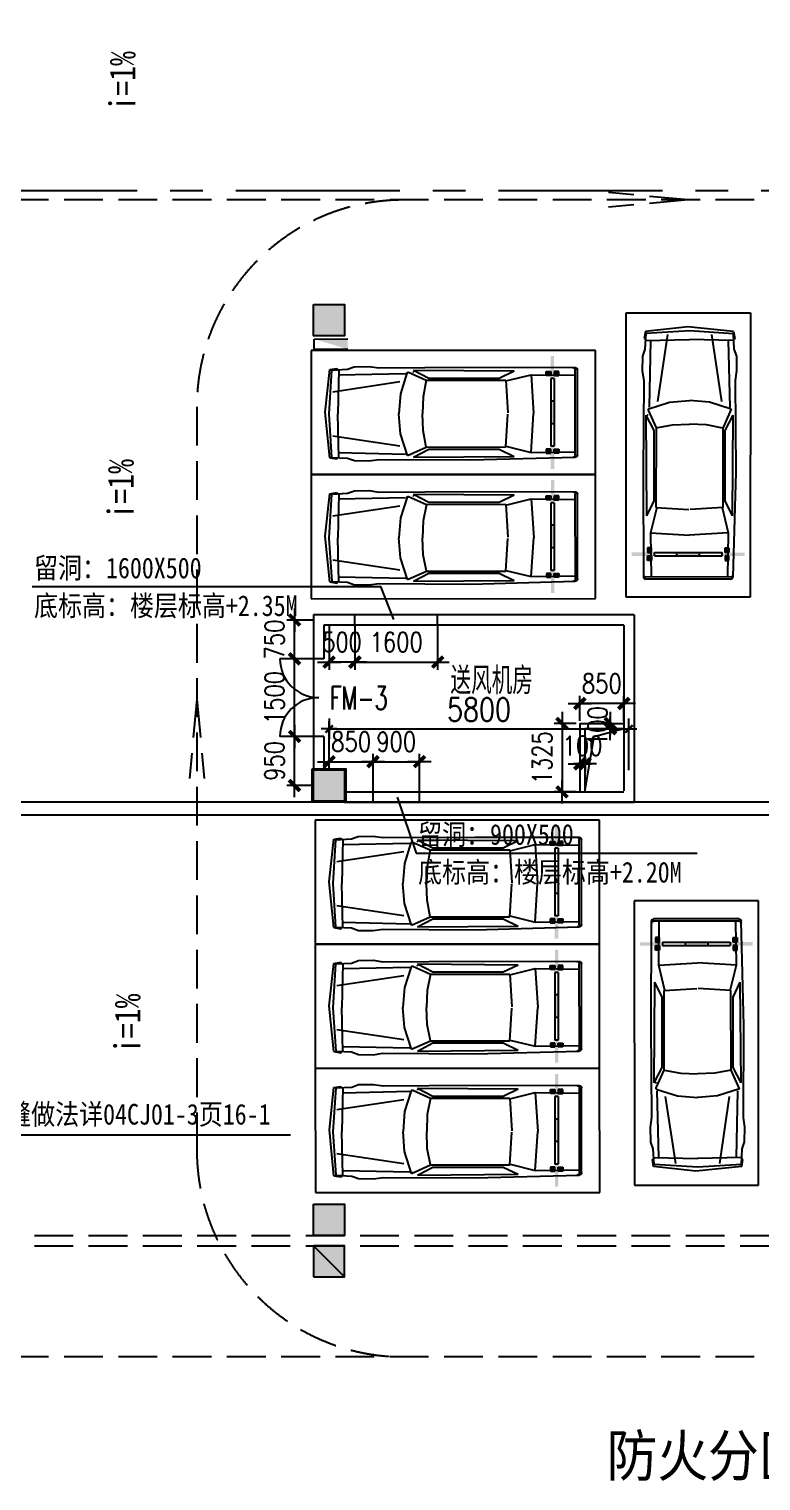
# Model space of a CAD drawing. Extents: x 953929 to 1132291, y -67290 to 107124.
# Drawn here: x 1085341 to 1099497, y 48054 to 76134 of the extents above; entities that cross this region are included whole.
import ezdxf
from ezdxf.enums import TextEntityAlignment as Align

# ---------------------------------------------------------------- set-up
doc = ezdxf.new("R2010")
doc.units = 0
doc.header["$MEASUREMENT"] = 0
doc.linetypes.add('CENTER', pattern=[50.8, 31.75, -6.35, 6.35, -6.35])
doc.linetypes.add('DASH', pattern=[0.35, 0.25, -0.1])
doc.layers.get('0').update_dxf_attribs({"linetype": 'CONTINUOUS'})
doc.layers.get('DEFPOINTS').update_dxf_attribs({"linetype": 'CONTINUOUS'})
for name, color, linetype in [('0-文字', 11, 'CONTINUOUS'), ('1', 8, 'CONTINUOUS'), ('COLUMN', 4, 'CONTINUOUS'), ('DIM', 7, 'CONTINUOUS'), ('F', 31, 'CONTINUOUS'), ('KWC', 253, 'CONTINUOUS'), ('TC', 8, 'CONTINUOUS'), ('WALL', 1, 'CONTINUOUS'), ('WINDOWS', 4, 'CONTINUOUS'), ('柱子', 2, 'CONTINUOUS')]:
    doc.layers.add(name, color=color, linetype=linetype)
doc.layers.add('AXIS', color=3, linetype='CONTINUOUS', lineweight=9)
doc.styles.add('CHINA', font='SimSun.ttf', dxfattribs={"width": 0.85, "height": 150})
doc.styles.add('DIM', font='', dxfattribs={"width": 0.75})
doc.styles.add('DIM_FONT', font='SIMPLEX.shx', dxfattribs={"width": 0.8})
doc.styles.add('FS', font='txt.shx', dxfattribs={"width": 0.66, "height": 150, "bigfont": 'fs.shx'})
doc.styles.get("Standard").update_dxf_attribs({"font": 'txt.shx', "width": 0.8, "height": 525, "bigfont": 'h1.shx'})
doc.styles.add('宋体', font='SimSun.ttf')
doc.styles.get('DIM').set_extended_font_data('FangSong_GB2312')
doc.dimstyles.new('DIMN-200', dxfattribs={"dimtxt": 300, "dimasz": 1, "dimexe": 250, "dimexo": 0, "dimgap": 150, "dimtad": 1, "dimdec": 0, "dimdsep": 46, "dimtxsty": 'DIM_FONT', "dimblk": '_DIMX', "dimcen": 2.5, "dimclrd": 256, "dimclre": 256, "dimclrt": 4, "dimadec": 0, "dimazin": 0, "dimtfac": 1, "dimtdec": 0, "dimtix": 1, "dimtmove": 2, "dimatfit": 3, "dimldrblk": '_DIMX', "dimfxl": 0, "dimtolj": 1, "dimtzin": 0, "dimarcsym": 0})
doc.dimstyles.new('NORMAL', dxfattribs={"dimtxt": 450, "dimasz": 1, "dimexe": 150, "dimexo": 0, "dimgap": 150, "dimtad": 1, "dimdec": 0, "dimzin": 0, "dimdsep": 46, "dimtxsty": 'DIM_FONT', "dimblk1": '1', "dimblk2": '1', "dimsah": 1, "dimcen": 0, "dimclrd": 4, "dimclre": 4, "dimclrt": 4, "dimadec": 0, "dimazin": 0, "dimtfac": 1, "dimtdec": 0, "dimtmove": 0, "dimatfit": 3, "dimldrblk": '1', "dimfxl": 0, "dimtolj": 1, "dimtzin": 0, "dimarcsym": 0})
doc.dimstyles.get("Standard").update_dxf_attribs({"dimtxt": 375, "dimasz": 1, "dimexe": 150, "dimexo": 0, "dimgap": 200, "dimtad": 1, "dimdec": 0, "dimzin": 0, "dimdsep": 46, "dimtxsty": 'DIM_FONT', "dimblk1": '_DIMX', "dimblk2": '_DIMX', "dimsah": 1, "dimcen": 200, "dimclrd": 256, "dimclre": 256, "dimclrt": 4, "dimadec": 0, "dimazin": 0, "dimtfac": 1, "dimtdec": 0, "dimtix": 1, "dimtmove": 2, "dimatfit": 3, "dimldrblk": '_DIMX', "dimfxl": 0, "dimtolj": 1, "dimtzin": 0, "dimarcsym": 0})

# ---------------------------------------------------------------- blocks, each defined once
blk = doc.blocks.new('ZHU')
at = {"layer": '柱子'}
h = blk.add_hatch(color=256, dxfattribs=at)
h.paths.add_polyline_path([(300, -300), (300, 300), (-300, 300)])
h.paths.add_polyline_path([(-300, 300), (-300, -300), (300, -300)], flags=16)
blk.add_line((-300, 300), (300, -300), dxfattribs=at)
blk.add_lwpolyline([(-300, -300), (300, -300), (300, 300), (-300, 300)], close=True, dxfattribs=at)
blk = doc.blocks.new('_DIMX')
blk.add_line((-150, 0), (150, 0))
at = {"const_width": 50}
blk.add_lwpolyline([(-70, -70), (70, 70)], dxfattribs=at)
blk = doc.blocks.new('*D31')
at = {"linetype": 'ByBlock'}
for p, q in [((1246866, 49336), (1246866, 49819)), ((1247716, 49336), (1247716, 49819)), ((1246865, 49669), (1246863, 49669)), ((1247716, 49669), (1246866, 49669)), ((1247718, 49669), (1247719, 49669))]:
    blk.add_line(p, q, dxfattribs=at)
at = {"layer": 'DEFPOINTS', "color": 0, "linetype": 'ByBlock'}
for p in [(1246866, 49669), (1246866, 49336), (1247716, 49336)]:
    blk.add_point(p, dxfattribs=at)
at = {"linetype": 'ByBlock', "xscale": 1.5, "yscale": 1.5, "zscale": 1.5}
blk.add_blockref('_DIMX', (1246866, 49669), dxfattribs=at)
at = {"linetype": 'ByBlock', "xscale": 1.5, "yscale": 1.5, "zscale": 1.5, "rotation": 180}
blk.add_blockref('_DIMX', (1247716, 49669), dxfattribs=at)
at = {"color": 4, "linetype": 'ByBlock', "insert": (1247291, 50057), "char_height": 375, "attachment_point": 5, "style": 'DIM_FONT'}
blk.add_mtext('\\A1;850', dxfattribs=at)
blk = doc.blocks.new('*D34')
at = {"linetype": 'ByBlock'}
for p, q in [((1095920, 62704), (1095500, 62704)), ((1095650, 62706), (1095650, 62707)), ((1095650, 62704), (1095650, 61379)), ((1095920, 61379), (1095500, 61379)), ((1095650, 61378), (1095650, 61376))]:
    blk.add_line(p, q, dxfattribs=at)
at = {"layer": 'DEFPOINTS', "color": 0, "linetype": 'ByBlock'}
for p in [(1095920, 62704), (1095650, 61379), (1095920, 61379)]:
    blk.add_point(p, dxfattribs=at)
at = {"linetype": 'ByBlock', "xscale": 1.5, "yscale": 1.5, "zscale": 1.5}
for p, rotation in [((1095650, 62704), 270), ((1095650, 61379), 90)]:
    blk.add_blockref('_DIMX', p, dxfattribs=dict(at, rotation=rotation))
at = {"color": 4, "linetype": 'ByBlock', "insert": (1095263, 62042), "char_height": 375, "attachment_point": 5, "rotation": 90, "style": 'DIM_FONT'}
blk.add_mtext('\\A1;1325', dxfattribs=at)
blk = doc.blocks.new('1')
at = {"layer": 'DIM'}
for p, q in [((-150, 0), (150, 0)), ((0, -200), (0, 200))]:
    blk.add_line(p, q, dxfattribs=at)
at = {"layer": 'DIM', "const_width": 45}
blk.add_lwpolyline([(-71, -71), (71, 71)], dxfattribs=at)
blk = doc.blocks.new('*D101')
at = {"layer": 'DEFPOINTS', "color": 0}
for p in [(1096944, 62598), (1091144, 61804), (1096944, 61804)]:
    blk.add_point(p, dxfattribs=at)
at = {"layer": 'DIM', "color": 4}
for p, q in [((1091144, 61804), (1091144, 62748)), ((1096944, 61804), (1096944, 62748)), ((1091145, 62598), (1096943, 62598))]:
    blk.add_line(p, q, dxfattribs=at)
at = {"layer": 'DIM', "color": 4, "rotation": 180}
blk.add_blockref('1', (1091144, 62598), dxfattribs=at)
at = {"layer": 'DIM', "color": 4}
blk.add_blockref('1', (1096944, 62598), dxfattribs=at)
at = {"layer": 'DIM', "color": 4, "insert": (1094044, 62973), "char_height": 450, "attachment_point": 5, "style": 'DIM_FONT'}
blk.add_mtext('\\A1;5800', dxfattribs=at)
blk = doc.blocks.new('*D145')
at = {"linetype": 'ByBlock'}
for p, q in [((1091144, 61804), (1091144, 62115)), ((1091994, 61404), (1091994, 62115)), ((1091142, 61965), (1091141, 61965)), ((1091144, 61965), (1091994, 61965)), ((1091995, 61965), (1091997, 61965))]:
    blk.add_line(p, q, dxfattribs=at)
at = {"layer": 'DEFPOINTS', "color": 0, "linetype": 'ByBlock'}
for p in [(1091144, 61804), (1091994, 61965), (1091994, 61404)]:
    blk.add_point(p, dxfattribs=at)
at = {"linetype": 'ByBlock', "xscale": 1.5, "yscale": 1.5, "zscale": 1.5}
blk.add_blockref('_DIMX', (1091144, 61965), dxfattribs=at)
at = {"linetype": 'ByBlock', "xscale": 1.5, "yscale": 1.5, "zscale": 1.5, "rotation": 180}
blk.add_blockref('_DIMX', (1091994, 61965), dxfattribs=at)
at = {"color": 4, "linetype": 'ByBlock', "insert": (1091569, 62352), "char_height": 375, "attachment_point": 5, "style": 'DIM_FONT'}
blk.add_mtext('\\A1;850', dxfattribs=at)
blk = doc.blocks.new('*D146')
at = {"linetype": 'ByBlock'}
for p, q in [((1091994, 61404), (1091994, 62115)), ((1092894, 61404), (1092894, 62115)), ((1091992, 61965), (1091991, 61965)), ((1091994, 61965), (1092894, 61965)), ((1092895, 61965), (1092897, 61965))]:
    blk.add_line(p, q, dxfattribs=at)
at = {"layer": 'DEFPOINTS', "color": 0, "linetype": 'ByBlock'}
for p in [(1092894, 61965), (1091994, 61404), (1092894, 61404)]:
    blk.add_point(p, dxfattribs=at)
at = {"linetype": 'ByBlock', "xscale": 1.5, "yscale": 1.5, "zscale": 1.5}
blk.add_blockref('_DIMX', (1091994, 61965), dxfattribs=at)
at = {"linetype": 'ByBlock', "xscale": 1.5, "yscale": 1.5, "zscale": 1.5, "rotation": 180}
blk.add_blockref('_DIMX', (1092894, 61965), dxfattribs=at)
at = {"color": 4, "linetype": 'ByBlock', "insert": (1092444, 62352), "char_height": 375, "attachment_point": 5, "style": 'DIM_FONT'}
blk.add_mtext('\\A1;900', dxfattribs=at)
blk = doc.blocks.new('*D147')
at = {"linetype": 'ByBlock'}
for p, q in [((1091144, 64604), (1091144, 63741)), ((1091644, 64604), (1091644, 63741)), ((1091142, 63891), (1091141, 63891)), ((1091644, 63891), (1091144, 63891)), ((1091645, 63891), (1091647, 63891))]:
    blk.add_line(p, q, dxfattribs=at)
at = {"layer": 'DEFPOINTS', "color": 0, "linetype": 'ByBlock'}
for p in [(1091144, 64604), (1091644, 64604), (1091144, 63891)]:
    blk.add_point(p, dxfattribs=at)
at = {"linetype": 'ByBlock', "xscale": 1.5, "yscale": 1.5, "zscale": 1.5}
blk.add_blockref('_DIMX', (1091144, 63891), dxfattribs=at)
at = {"linetype": 'ByBlock', "xscale": 1.5, "yscale": 1.5, "zscale": 1.5, "rotation": 180}
blk.add_blockref('_DIMX', (1091644, 63891), dxfattribs=at)
at = {"color": 4, "linetype": 'ByBlock', "insert": (1091394, 64279), "char_height": 375, "attachment_point": 5, "style": 'DIM_FONT'}
blk.add_mtext('\\A1;500', dxfattribs=at)
blk = doc.blocks.new('*D148')
at = {"linetype": 'ByBlock'}
for p, q in [((1091644, 64604), (1091644, 63741)), ((1093244, 64604), (1093244, 63741)), ((1091645, 63891), (1093242, 63891))]:
    blk.add_line(p, q, dxfattribs=at)
at = {"layer": 'DEFPOINTS', "color": 0, "linetype": 'ByBlock'}
for p in [(1091644, 64604), (1093244, 64604), (1093244, 63891)]:
    blk.add_point(p, dxfattribs=at)
at = {"linetype": 'ByBlock', "xscale": 1.5, "yscale": 1.5, "zscale": 1.5, "rotation": 180}
blk.add_blockref('_DIMX', (1091644, 63891), dxfattribs=at)
at = {"linetype": 'ByBlock', "xscale": 1.5, "yscale": 1.5, "zscale": 1.5}
blk.add_blockref('_DIMX', (1093244, 63891), dxfattribs=at)
at = {"color": 4, "linetype": 'ByBlock', "insert": (1092444, 64279), "char_height": 375, "attachment_point": 5, "style": 'DIM_FONT'}
blk.add_mtext('\\A1;1600', dxfattribs=at)
blk = doc.blocks.new('*D395')
at = {"linetype": 'ByBlock'}
for p, q in [((1115369, 62704), (1115633, 62704)), ((1115483, 62706), (1115483, 62707)), ((1115483, 62604), (1115483, 62704)), ((1115483, 62604), (1115483, 62704)), ((1115369, 62604), (1115633, 62604)), ((1115483, 62603), (1115483, 62601))]:
    blk.add_line(p, q, dxfattribs=at)
at = {"layer": 'DEFPOINTS', "color": 0, "linetype": 'ByBlock'}
for p in [(1115369, 62704), (1115483, 62704), (1115369, 62604)]:
    blk.add_point(p, dxfattribs=at)
at = {"linetype": 'ByBlock', "xscale": 1.5, "yscale": 1.5, "zscale": 1.5}
for p, rotation in [((1115483, 62704), 270), ((1115483, 62604), 90)]:
    blk.add_blockref('_DIMX', p, dxfattribs=dict(at, rotation=rotation))
at = {"color": 4, "linetype": 'ByBlock', "insert": (1115238, 62654), "char_height": 375, "attachment_point": 5, "rotation": 90, "style": 'DIM_FONT'}
blk.add_mtext('\\A1;100', dxfattribs=at)
blk = doc.blocks.new('*D394')
at = {"linetype": 'ByBlock'}
for p, q in [((1114892, 61923), (1114891, 61923)), ((1114894, 62054), (1114894, 61773)), ((1114894, 61923), (1114994, 61923)), ((1114894, 61923), (1114994, 61923)), ((1114994, 62054), (1114994, 61773)), ((1114995, 61923), (1114997, 61923))]:
    blk.add_line(p, q, dxfattribs=at)
at = {"layer": 'DEFPOINTS', "color": 0, "linetype": 'ByBlock'}
for p in [(1114894, 62054), (1114994, 62054), (1114994, 61923)]:
    blk.add_point(p, dxfattribs=at)
at = {"linetype": 'ByBlock', "xscale": 1.5, "yscale": 1.5, "zscale": 1.5}
blk.add_blockref('_DIMX', (1114894, 61923), dxfattribs=at)
at = {"linetype": 'ByBlock', "xscale": 1.5, "yscale": 1.5, "zscale": 1.5, "rotation": 180}
blk.add_blockref('_DIMX', (1114994, 61923), dxfattribs=at)
at = {"color": 4, "linetype": 'ByBlock', "insert": (1114944, 62274), "char_height": 375, "attachment_point": 5, "style": 'DIM_FONT'}
blk.add_mtext('\\A1;100', dxfattribs=at)
blk = doc.blocks.new('CW')
at = {"layer": 'KWC'}
h = blk.add_hatch(color=256, dxfattribs=at)
h.paths.add_polyline_path([(800, -546), (800, -109), (865, -109), (865, -546)])
h.paths.add_polyline_path([(799, -1419), (799, -982), (865, -982), (865, -1419)])
h.paths.add_polyline_path([(799, -2292), (799, -1855), (864, -1855), (864, -2292)])
h = blk.add_hatch(color=256, dxfattribs=at)
h.paths.add_polyline_path([(865, -412), (865, -488), (953, -488), (953, -412)])
h.paths.add_polyline_path([(800, -412), (800, -488), (712, -488), (712, -412)])
edge = h.paths.add_edge_path(flags=16)
edge.add_ellipse((756, -450), major_axis=(-10.2, 10.2), ratio=1, start_angle=-45.0335, end_angle=314.9665, ccw=False)
edge = h.paths.add_edge_path(flags=16)
edge.add_ellipse((909, -450), major_axis=(-10.2, 10.2), ratio=1, start_angle=-45.0335, end_angle=314.9665, ccw=False)
h = blk.add_hatch(color=256, dxfattribs=at)
h.paths.add_polyline_path([(864, -1989), (864, -1913), (952, -1913), (952, -1989)])
edge = h.paths.add_edge_path(flags=16)
edge.add_ellipse((908, -1951), major_axis=(-10.2, 10.2), ratio=1, start_angle=-45.0335, end_angle=314.9665, ccw=False)
edge = h.paths.add_edge_path(flags=16)
edge.add_ellipse((755, -1951), major_axis=(-10.2, 10.2), ratio=1, start_angle=-45.0335, end_angle=314.9665, ccw=False)
h.paths.add_polyline_path([(799, -1989), (799, -1913), (712, -1913), (712, -1989)])
for p, q in [((-1, -2400), (0, 0)), ((0, 0), (5500, -3)), ((5500, -3), (5499, -2403)), ((349, -2022), (350, -379)), ((391, -2023), (392, -379)), ((2414, -328), (395, -334)), ((1245, -471), (397, -483)), ((712, -488), (712, -412)), ((712, -412), (800, -412)), ((800, -488), (712, -488)), ((800, -546), (799, -1855)), ((800, -412), (800, -488)), ((800, -546), (865, -546)), ((865, -546), (864, -1855)), ((865, -412), (865, -488)), ((953, -412), (865, -412)), ((865, -488), (953, -488)), ((953, -488), (953, -412)), ((1245, -471), (1197, -1224)), ((1734, -592), (1245, -471)), ((3522, -383), (1576, -397)), ((1864, -537), (1576, -397)), ((3226, -538), (1864, -537)), ((4190, -340), (2414, -328)), ((3522, -383), (3226, -538)), ((3615, -425), (3273, -579)), ((3646, -439), (3773, -838)), ((4970, -473), (3673, -445)), ((4377, -312), (4190, -340)), ((4665, -317), (4377, -312)), ((4796, -365), (4665, -317)), ((5098, -381), (4796, -365)), ((4966, -373), (4985, -1225)), ((5003, -350), (4985, -372)), ((5139, -372), (5003, -350)), ((5154, -1230), (5098, -381)), ((5227, -1193), (5139, -372)), ((1735, -578), (1696, -1211)), ((3273, -579), (1735, -578)), ((3273, -579), (3333, -897)), ((3773, -838), (3802, -1224)), ((5082, -800), (3786, -605)), ((799, -982), (865, -982)), ((3333, -897), (3345, -1224)), ((1244, -1976), (1197, -1222)), ((1734, -1869), (1696, -1236)), ((3333, -1552), (3345, -1225)), ((3772, -1612), (3802, -1226)), ((4965, -2077), (4985, -1226)), ((5097, -2070), (5154, -1230)), ((5138, -2079), (5227, -1193)), ((799, -1419), (865, -1419)), ((3272, -1870), (3333, -1552)), ((3637, -2034), (3772, -1612)), ((5081, -1651), (3785, -1844)), ((1244, -1976), (396, -1962)), ((799, -1913), (712, -1913)), ((712, -1913), (712, -1989)), ((799, -1855), (864, -1855)), ((799, -1989), (799, -1913)), ((864, -1989), (864, -1913)), ((864, -1913), (952, -1913)), ((952, -1913), (952, -1989)), ((1733, -1855), (1244, -1976)), ((1863, -1910), (1575, -2050)), ((3272, -1870), (1734, -1869)), ((3225, -1911), (1863, -1910)), ((3521, -2067), (3225, -1911)), ((3637, -2034), (3272, -1870)), ((2413, -2120), (393, -2067)), ((712, -1989), (799, -1989)), ((952, -1989), (864, -1989)), ((3521, -2067), (1575, -2050)), ((4189, -2110), (2413, -2120)), ((4969, -1977), (3672, -2005)), ((4376, -2138), (4189, -2110)), ((4664, -2133), (4376, -2138)), ((4795, -2085), (4664, -2133)), ((5097, -2070), (4795, -2085)), ((5002, -2101), (4984, -2079)), ((5138, -2079), (5002, -2101)), ((5499, -2403), (-1, -2400))]:
    blk.add_line(p, q, dxfattribs=at)
for centre in [(756, -450), (909, -450), (755, -1951), (908, -1951)]:
    blk.add_circle(centre, 14.4, dxfattribs=at)
for centre, major_axis, start_param, end_param in [((395, -379), (-45, 0.4), -1.558913, 0.008145), ((437, -379), (-45, 0.1), -1.565717, 0.001342), ((3509, -415), (11.2, 0.7), -1.159955, 1.503276), ((3624, -446), (22.5, 0.3), 0.294791, 1.978353), ((3333, -1224), (7.95, 7.95), 5.46214, 5.532266), ((3791, -1225), (-7.95, 7.95), 3.84936, 4.003454), ((4974, -1225), (7.95, 7.95), 5.474521, 5.519885), ((394, -2022), (-45, 0.1), 0.002021, 1.546781), ((436, -2023), (-45, 0.1), 0.002021, 1.546781), ((3623, -2003), (22.5, 0.4), 4.270615, 5.954177)]:
    blk.add_ellipse(centre, major_axis=major_axis, ratio=1, start_param=start_param, end_param=end_param, dxfattribs=at)
at = {"layer": 'KWC', "linetype": 'Continuous', "style": 'DIM', "oblique": 360, "flags": 9}
for tag in ['YSIZE', 'XSIZE']:
    blk.add_attdef(tag, (5154, -1230), '', height=0.45, rotation=179.9665, dxfattribs=at)
blk = doc.blocks.new('*D484')
at = {"linetype": 'ByBlock'}
for p, q in [((1090844, 62454), (1090326, 62454)), ((1090476, 62456), (1090476, 62457)), ((1090476, 61504), (1090476, 62454)), ((1090819, 61504), (1090326, 61504)), ((1090476, 61503), (1090476, 61501))]:
    blk.add_line(p, q, dxfattribs=at)
at = {"layer": 'DEFPOINTS', "color": 0, "linetype": 'ByBlock'}
for p in [(1090476, 62454), (1090844, 62454), (1090819, 61504)]:
    blk.add_point(p, dxfattribs=at)
at = {"linetype": 'ByBlock', "xscale": 1.5, "yscale": 1.5, "zscale": 1.5}
for p, rotation in [((1090476, 62454), 270), ((1090476, 61504), 90)]:
    blk.add_blockref('_DIMX', p, dxfattribs=dict(at, rotation=rotation))
at = {"color": 4, "linetype": 'ByBlock', "insert": (1090089, 61979), "char_height": 375, "attachment_point": 5, "rotation": 90, "style": 'DIM_FONT'}
blk.add_mtext('\\A1;950', dxfattribs=at)
blk = doc.blocks.new('*D485')
at = {"linetype": 'ByBlock'}
for p, q in [((1090844, 63954), (1090326, 63954)), ((1090476, 62456), (1090476, 63953)), ((1090844, 62454), (1090326, 62454))]:
    blk.add_line(p, q, dxfattribs=at)
at = {"layer": 'DEFPOINTS', "color": 0, "linetype": 'ByBlock'}
for p in [(1090476, 63954), (1090844, 63954), (1090844, 62454)]:
    blk.add_point(p, dxfattribs=at)
at = {"linetype": 'ByBlock', "xscale": 1.5, "yscale": 1.5, "zscale": 1.5}
for p, rotation in [((1090476, 63954), 90), ((1090476, 62454), 270)]:
    blk.add_blockref('_DIMX', p, dxfattribs=dict(at, rotation=rotation))
at = {"color": 4, "linetype": 'ByBlock', "insert": (1090089, 63204), "char_height": 375, "attachment_point": 5, "rotation": 90, "style": 'DIM_FONT'}
blk.add_mtext('\\A1;1500', dxfattribs=at)
blk = doc.blocks.new('*D486')
at = {"linetype": 'ByBlock'}
for p, q in [((1090844, 64704), (1090326, 64704)), ((1090476, 64706), (1090476, 64707)), ((1090476, 63954), (1090476, 64704)), ((1090844, 63954), (1090326, 63954)), ((1090476, 63953), (1090476, 63951))]:
    blk.add_line(p, q, dxfattribs=at)
at = {"layer": 'DEFPOINTS', "color": 0, "linetype": 'ByBlock'}
for p in [(1090476, 64704), (1090844, 64704), (1090844, 63954)]:
    blk.add_point(p, dxfattribs=at)
at = {"linetype": 'ByBlock', "xscale": 1.5, "yscale": 1.5, "zscale": 1.5}
for p, rotation in [((1090476, 64704), 270), ((1090476, 63954), 90)]:
    blk.add_blockref('_DIMX', p, dxfattribs=dict(at, rotation=rotation))
at = {"color": 4, "linetype": 'ByBlock', "insert": (1090089, 64329), "char_height": 375, "attachment_point": 5, "rotation": 90, "style": 'DIM_FONT'}
blk.add_mtext('\\A1;750', dxfattribs=at)

msp = doc.modelspace()

# ---------------------------------------------------------------- hatches: boundary and pattern name
at = {"layer": 'COLUMN'}
for points in [[(1090843.554, 70204.176), (1091443.554, 70204.176), (1091443.554, 70804.176), (1090843.554, 70804.176)], [(1090818.554, 61179.176), (1091468.554, 61179.176), (1091468.554, 61829.176), (1090818.554, 61829.176)], [(1090843.554, 61204.176), (1091443.554, 61204.176), (1091443.554, 61804.176), (1090843.554, 61804.176)], [(1090843.554, 52804.176), (1091443.554, 52804.176), (1091443.554, 53404.176), (1090843.554, 53404.176)]]:
    msp.add_hatch(color=256, dxfattribs=at).paths.add_polyline_path(points)

# ---------------------------------------------------------------- linework, layer by layer
at = {"layer": '1'}
for p, q in [((1096093.554, 61379.176), (1096272.886, 62450.028)), ((1096272.886, 62450.028), (1096843.554, 62604.176))]:
    msp.add_line(p, q, dxfattribs=at)
at = {"layer": 'COLUMN'}
for p, q in [((1090943.554, 63954.176), (1090193.554, 63954.176)), ((1090843.554, 63954.176), (1090843.554, 62454.176)), ((1090943.554, 62454.176), (1090193.554, 62454.176))]:
    msp.add_line(p, q, dxfattribs=at)
for points in [[(1090843.554, 70804.176), (1091443.554, 70804.176), (1091443.554, 70204.176), (1090843.554, 70204.176)], [(1090818.554, 61829.176), (1091468.554, 61829.176), (1091468.554, 61179.176), (1090818.554, 61179.176)], [(1090843.554, 61804.176), (1091443.554, 61804.176), (1091443.554, 61204.176), (1090843.554, 61204.176)], [(1090843.554, 53404.176), (1091443.554, 53404.176), (1091443.554, 52804.176), (1090843.554, 52804.176)]]:
    msp.add_lwpolyline(points, close=True, dxfattribs=at)
msp.add_lwpolyline([(1082143.555, 52604.176), (1082927.583, 54746.777), (1090394.65, 54746.777)], dxfattribs=at)
for centre, start, end in [((1090943.554, 63954.176), 180, 270), ((1090943.554, 62454.176), 90, 180)]:
    msp.add_arc(centre, 750, start, end, dxfattribs=at)
at = {"layer": 'DIM'}
for points in [[(1086498.922, 76104.494, 0, 60, 0), (1086498.922, 75704.494, 0, 0, 0), (1086498.922, 74276.393, 0, 0, 0)], [(1086498.922, 66243.929, 0, 60, 0), (1086498.922, 66643.929, 0, 0, 0), (1086498.922, 68072.03, 0, 0, 0)], [(1086595.69, 57877.302, 0, 60, 0), (1086595.69, 57477.302, 0, 0, 0), (1086595.69, 56049.201, 0, 0, 0)]]:
    msp.add_lwpolyline(points, format="xyseb", dxfattribs=at)
at = {"layer": 'TC'}
for p, q in [((1090856.133, 70139.646), (1091506.132, 70139.986)), ((1090856.237, 69939.646), (1090856.133, 70139.646)), ((1091506.237, 69939.986), (1090856.237, 69939.646))]:
    msp.add_line(p, q, dxfattribs=at)
msp.add_solid([(1090859.034, 70138.556), (1091505.243, 70138.894), (1091503.478, 69943.08)], dxfattribs=at)
at = {"layer": 'WALL'}
for p, q in [((1097043.554, 64804.176), (1090843.554, 64804.176)), ((1090843.554, 64804.176), (1090843.554, 63954.176)), ((1096843.554, 64604.176), (1091043.554, 64604.176)), ((1091043.554, 64604.176), (1091043.554, 63954.176)), ((1096843.554, 64604.176), (1096843.554, 61404.176)), ((1097043.554, 64804.176), (1097043.554, 61204.176)), ((1091043.554, 63954.176), (1090843.554, 63954.176)), ((1095993.554, 62704.176), (1095993.554, 61379.176)), ((1095993.554, 62704.176), (1096843.554, 62704.176)), ((1091043.554, 62454.176), (1090843.554, 62454.176)), ((1090843.554, 62454.176), (1090843.554, 61804.176)), ((1091043.554, 62454.176), (1091043.554, 61804.176)), ((1096093.554, 62604.176), (1096093.554, 61379.176)), ((1096093.554, 62604.176), (1096843.554, 62604.176)), ((1096843.554, 62604.176), (1096843.554, 61404.176)), ((1091443.554, 61379.176), (1096843.554, 61379.176)), ((1091443.554, 61179.176), (1097043.554, 61179.176))]:
    msp.add_line(p, q, dxfattribs=at)
at = {"layer": 'WINDOWS', "color": 8, "linetype": 'CENTER', "ltscale": 100}
msp.add_line((1122993.554, 73004.176), (1001764.467, 73004.176), dxfattribs=at)
at = {"layer": 'WINDOWS', "color": 8, "linetype": 'DASH', "ltscale": 3000}
for p, q in [((1114068.554, 72829.176), (1002192.631, 72829.176)), ((1098086.331, 72829.176), (1096550.99, 72971.572)), ((1098086.331, 72829.176), (1096550.99, 72686.779)), ((1088585.3, 68829.176), (1088585.3, 54454.176)), ((1088585.3, 63177.016), (1088442.903, 61641.676)), ((1088585.3, 63177.016), (1088727.697, 61641.676)), ((1001443.554, 52804.176), (1123496.141, 52804.176)), ((1001443.554, 52604.176), (1123496.141, 52604.176)), ((1114068.554, 50454.176), (989125.074, 50454.176))]:
    msp.add_line(p, q, dxfattribs=at)
at = {"layer": 'WINDOWS'}
for p, q in [((1085403.357, 65351.726), (1092143.421, 65351.726)), ((1092395.79, 64715.655), (1092143.421, 65351.726)), ((1092460.839, 61277.457), (1092831.32, 60197.728)), ((1122993.554, 61179.176), (1082693.554, 61179.176)), ((1122993.554, 60929.176), (1082443.554, 60929.176)), ((1092831.32, 60197.728), (1098266.233, 60197.728))]:
    msp.add_line(p, q, dxfattribs=at)
at = {"layer": 'WINDOWS', "color": 8}
for p, q in [((1091643.554, 64604.176), (1091643.554, 64804.176)), ((1093243.554, 64604.176), (1093243.554, 64804.176)), ((1091993.554, 61179.176), (1091993.554, 61379.176)), ((1092893.554, 61179.176), (1092893.554, 61379.176))]:
    msp.add_line(p, q, dxfattribs=at)
at = {"layer": 'WINDOWS', "color": 8, "linetype": 'DASH', "ltscale": 3000}
for centre, start, end in [((1092585.3, 68829.176), 90, 180), ((1092585.3, 54454.176), 180, 270)]:
    msp.add_arc(centre, 4000, start, end, dxfattribs=at)

# ---------------------------------------------------------------- block references
at = {"layer": 'KWC', "rotation": 90}
msp.add_blockref('CW', (1096888.831, 65145.67), dxfattribs=at)
at = {"layer": 'KWC', "xscale": -1}
for p in [(1096296.726, 69920.137), (1096298.127, 67520.137), (1096374.208, 60835.894), (1096375.61, 58435.894), (1096377.011, 56035.895)]:
    msp.add_blockref('CW', p, dxfattribs=at)
at = {"layer": 'KWC', "xscale": -1, "rotation": 90}
msp.add_blockref('CW', (1097047.714, 59273.662), dxfattribs=at)
at = {"layer": '柱子'}
msp.add_blockref('ZHU', (1091143.554, 52304.176), dxfattribs=at)

# ---------------------------------------------------------------- texts
at = {"layer": '0-文字', "style": '宋体', "width": 0.9}
msp.add_text(' 防火分区3827平米', height=800, dxfattribs=at).set_placement((1100190.639, 48556.84, -15221003000), align=Align.MIDDLE)
at = {"layer": 'AXIS', "width": 0.8}
msp.add_text('送风机房', height=525, dxfattribs=at).set_placement((1093491.128, 63269.624))
at = {"layer": 'DIM', "style": 'CHINA', "width": 0.85}
for p in [(1087396.359, 74553.11), (1087362.725, 66664.341), (1087493.128, 56325.918)]:
    msp.add_text('i=1%', height=500, rotation=90, dxfattribs=at).set_placement(p)
for s, p in [('留洞：1600X500', (1085437.463, 65511.92)), ('底标高：楼层标高+2.35M', (1085437.463, 64781.818)), ('留洞：900X500', (1092865.427, 60357.922)), ('底标高：楼层标高+2.20M', (1092865.427, 59627.82)), ('内墙变形缝做法详04CJ01-3页16-1', (1083062.96, 54946.264))]:
    msp.add_text(s, height=400, dxfattribs=at).set_placement(p)
at = {"layer": 'F', "style": 'FS', "width": 0.66}
msp.add_text('FM-3', height=450, dxfattribs=at).set_placement((1091158.835, 62971.164))

# ---------------------------------------------------------------- dimensions: what is measured, and where the dimension line sits
at = {"layer": 'AXIS'}
dim = msp.add_linear_dim(base=(1095993.554, 63089.744), p1=(1096843.554, 62756.379), p2=(1095993.554, 62756.379), dimstyle='DIMN-200', override={"dimtxt": 375, "dimasz": 1.5, "dimexe": 150, "dimgap": 200, "dimzin": 0, "dimblk1": '_DIMX', "dimblk2": '_DIMX', "dimsah": 1, "dimcen": 200}, dxfattribs=at)
dim.commit()
dim.dimension.update_dxf_attribs({"geometry": '*D31', "text_midpoint": (1096418.554, 63477.244), "insert": (-150872.789, 13420.284)})
dim = msp.add_aligned_dim(p1=(1095920.424, 62704.176), p2=(1095920.424, 61379.176), distance=-270.351, dimstyle='DIMN-200', override={"dimtxt": 375, "dimasz": 1.5, "dimexe": 150, "dimgap": 200, "dimzin": 0, "dimblk1": '_DIMX', "dimblk2": '_DIMX', "dimsah": 1, "dimcen": 200}, dxfattribs=at)
dim.commit()
dim.dimension.update_dxf_attribs({"geometry": '*D34', "text_midpoint": (1095262.573, 62041.676)})
dim = msp.add_linear_dim(base=(1096583.323, 62704.176), p1=(1096468.554, 62604.176), p2=(1096468.554, 62704.176), angle=90, dimstyle='DIMN-200', override={"dimtxt": 375, "dimasz": 1.5, "dimexe": 150, "dimgap": 200, "dimzin": 0, "dimblk1": '_DIMX', "dimblk2": '_DIMX', "dimsah": 1, "dimcen": 200}, dxfattribs=at)
dim.commit()
dim.dimension.update_dxf_attribs({"geometry": '*D395', "text_midpoint": (1096337.651, 62654.176), "dimtype": 160, "insert": (-18900, 0)})
dim = msp.add_linear_dim(base=(1096093.554, 61922.535), p1=(1095993.554, 62054.176), p2=(1096093.554, 62054.176), dimstyle='DIMN-200', override={"dimtxt": 375, "dimasz": 1.5, "dimexe": 150, "dimgap": 200, "dimzin": 0, "dimblk1": '_DIMX', "dimblk2": '_DIMX', "dimsah": 1, "dimcen": 200}, dxfattribs=at)
dim.commit()
dim.dimension.update_dxf_attribs({"geometry": '*D394', "text_midpoint": (1096043.554, 62274.045), "dimtype": 160, "insert": (-18900, 0)})
at = {"layer": 'DIM'}
dim = msp.add_linear_dim(base=(1096943.554, 62597.979), p1=(1091143.554, 61804.176), p2=(1096943.554, 61804.176), dimstyle='NORMAL', override={"dimtmove": 1}, dxfattribs=at)
dim.commit()
dim.dimension.update_dxf_attribs({"geometry": '*D101', "text_midpoint": (1094043.554, 62972.979)})
at = {"layer": 'WINDOWS'}
for base, p1, p2, picture, middle in [((1090476.178, 64704.176), (1090843.554, 63954.176), (1090843.554, 64704.176), '*D486', (1090088.678, 64329.176)), ((1090476.178, 63954.176), (1090843.554, 62454.176), (1090843.554, 63954.176), '*D485', (1090088.678, 63204.176)), ((1090476.178, 62454.176), (1090818.554, 61504.176), (1090843.554, 62454.176), '*D484', (1090088.678, 61979.176))]:
    dim = msp.add_linear_dim(base=base, p1=p1, p2=p2, angle=90, dimstyle='Standard', override={"dimasz": 1.5, "dimblk": '_DIMX'}, dxfattribs=at)
    dim.commit()
    dim.dimension.update_dxf_attribs({"geometry": picture, "text_midpoint": middle})
for base, p1, p2, picture, middle in [((1091143.554, 63891.411), (1091643.554, 64604.176), (1091143.554, 64604.176), '*D147', (1091393.554, 64278.911)), ((1093243.554, 63891.411), (1091643.554, 64604.176), (1093243.554, 64604.176), '*D148', (1092443.554, 64278.911)), ((1091993.554, 61964.735), (1091143.554, 61804.176), (1091993.554, 61404.176), '*D145', (1091568.554, 62352.235)), ((1092893.554, 61964.735), (1091993.554, 61404.176), (1092893.554, 61404.176), '*D146', (1092443.554, 62352.235))]:
    dim = msp.add_linear_dim(base=base, p1=p1, p2=p2, dimstyle='Standard', override={"dimasz": 1.5, "dimblk": '_DIMX'}, dxfattribs=at)
    dim.commit()
    dim.dimension.update_dxf_attribs({"geometry": picture, "text_midpoint": middle})

doc.saveas('drawing.dxf')
